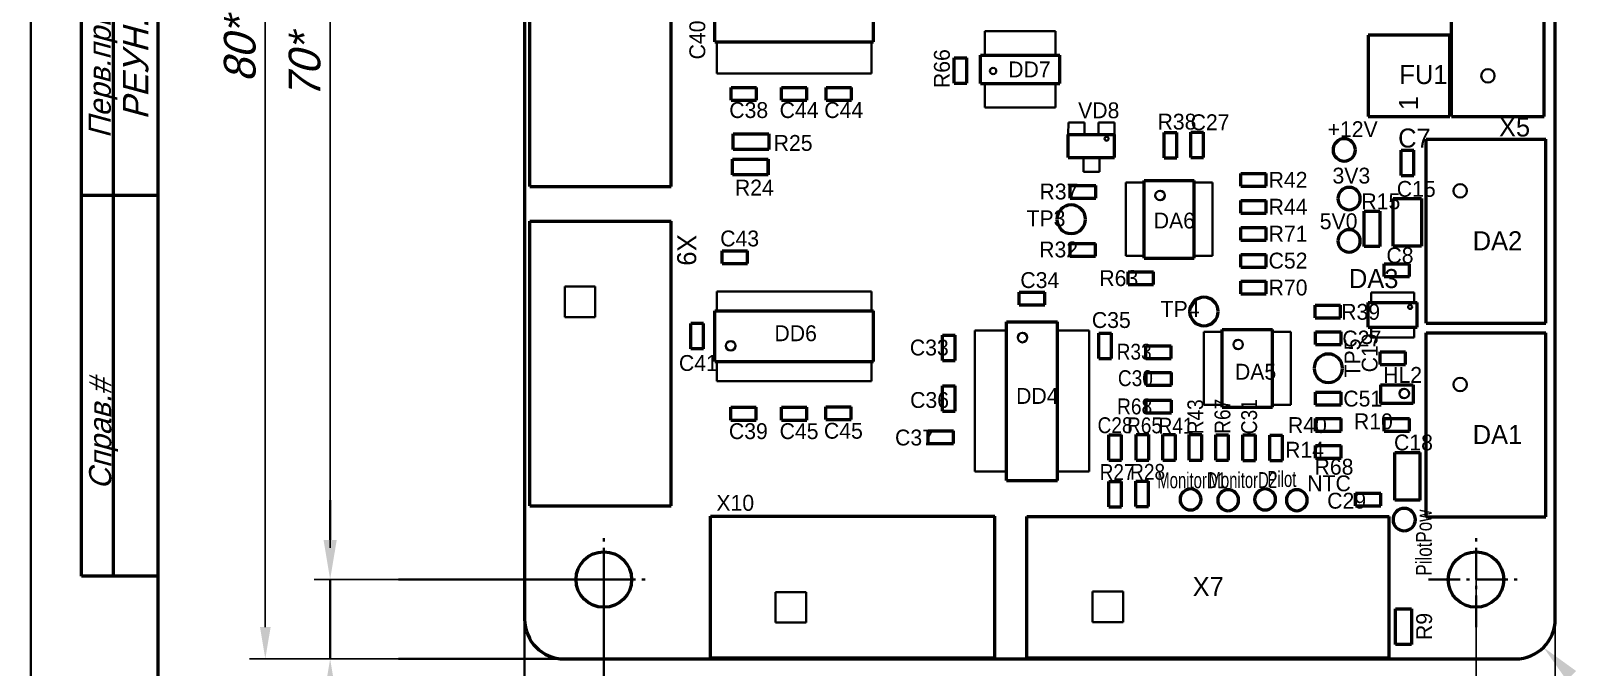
# Model space of a CAD drawing. Extents: x 23088 to 26685, y -1277 to -208.
# Drawn here: x 25871.6 to 26115.2, y -787.9 to -687.7 of the extents above; entities that cross this region are included whole.
import ezdxf

# ---------------------------------------------------------------- set-up
doc = ezdxf.new("R2010")
doc.units = 0
doc.header["$MEASUREMENT"] = 0
doc.linetypes.add('CNTR_ECKD_1', pattern=[7.5, 5, -1, 0.5, -1])
doc.layers.get('0').update_dxf_attribs({"linetype": 'CONTINUOUS', "lineweight": 50})
doc.layers.get('Defpoints').update_dxf_attribs({"color": 8, "linetype": 'CONTINUOUS'})
for name, color, linetype, lineweight in [('CENTER', 2, 'CNTR_ECKD_1', 35), ('CONTUR', 7, 'CONTINUOUS', 50), ('DIM', 1, 'CONTINUOUS', 35)]:
    doc.layers.add(name, color=color, linetype=linetype, lineweight=lineweight)
doc.styles.add('ECKD', font='ec5cdwin.shx', dxfattribs={"oblique": 15})
doc.styles.get("Standard").update_dxf_attribs({"font": 'ec5cdwin.shx'})
doc.dimstyles.new('05', dxfattribs={"dimtxt": 5, "dimasz": 5, "dimexe": 2.5, "dimexo": 0, "dimgap": 1.5, "dimtad": 1, "dimtoh": 1, "dimlfac": 0.5, "dimtxsty": 'ECKD', "dimcen": -3, "dimdle": 1.25, "dimclrd": 256, "dimclre": 256, "dimclrt": 256, "dimaunit": 1, "dimadec": 0, "dimazin": 0, "dimtfac": 0.45, "dimtmove": 0, "dimatfit": 2, "dimfxl": 1, "dimtvp": 0.9, "dimtolj": 1, "dimtzin": 12, "dimarcsym": 1})

# ---------------------------------------------------------------- blocks, each defined once
blk = doc.blocks.new('*D683')
at = {"layer": 'Defpoints', "color": 0, "transparency": 16777216}
for p in [(25949.44, -780.35), (26111.94, -780.35), (26111.94, -816.3)]:
    blk.add_point(p, dxfattribs=at)
at = {"layer": 'DIM', "lineweight": -2, "transparency": 16777216}
for p, q in [((25949.44, -780.35), (25949.44, -818.8)), ((26111.94, -780.35), (26111.94, -818.8)), ((25954.44, -816.3), (26106.94, -816.3))]:
    blk.add_line(p, q, dxfattribs=at)
at = {"layer": 'DIM', "transparency": 16777216}
for points in [[(25954.44, -815.47), (25954.44, -817.13), (25949.44, -816.3)], [(26106.94, -815.47), (26106.94, -817.13), (26111.94, -816.3)]]:
    blk.add_solid(points, dxfattribs=at)
at = {"layer": 'DIM', "transparency": 16777216, "insert": (26030.69, -812.29), "char_height": 5, "attachment_point": 5, "style": 'ECKD'}
blk.add_mtext('\\A1;65*', dxfattribs=at)
blk = doc.blocks.new('*D684')
at = {"layer": 'Defpoints', "color": 0, "transparency": 16777216}
for p in [(25908.57, -586.6), (25955.69, -586.6), (25955.69, -786.6)]:
    blk.add_point(p, dxfattribs=at)
at = {"layer": 'DIM', "lineweight": -2, "transparency": 16777216}
for p, q in [((25955.69, -586.6), (25906.07, -586.6)), ((25908.57, -781.6), (25908.57, -591.6)), ((25955.69, -786.6), (25906.07, -786.6))]:
    blk.add_line(p, q, dxfattribs=at)
at = {"layer": 'DIM', "transparency": 16777216}
for points in [[(25907.74, -591.6), (25909.41, -591.6), (25908.57, -586.6)], [(25907.74, -781.6), (25909.41, -781.6), (25908.57, -786.6)]]:
    blk.add_solid(points, dxfattribs=at)
at = {"layer": 'DIM', "transparency": 16777216, "insert": (25904.57, -690.72), "char_height": 5, "attachment_point": 5, "rotation": 90, "style": 'ECKD'}
blk.add_mtext('\\A1;80*', dxfattribs=at)
blk = doc.blocks.new('*D686')
at = {"layer": 'Defpoints', "color": 0, "transparency": 16777216}
for p in [(25918.79, -599.1), (25961.94, -599.1), (25961.94, -774.1)]:
    blk.add_point(p, dxfattribs=at)
at = {"layer": 'DIM', "lineweight": -2, "transparency": 16777216}
for p, q in [((25961.94, -599.1), (25916.29, -599.1)), ((25918.79, -769.1), (25918.79, -604.1)), ((25961.94, -774.1), (25916.29, -774.1))]:
    blk.add_line(p, q, dxfattribs=at)
at = {"layer": 'DIM', "transparency": 16777216}
for points in [[(25917.96, -604.1), (25919.63, -604.1), (25918.79, -599.1)], [(25917.96, -769.1), (25919.63, -769.1), (25918.79, -774.1)]]:
    blk.add_solid(points, dxfattribs=at)
at = {"layer": 'DIM', "transparency": 16777216, "insert": (25914.79, -693.32), "char_height": 5, "attachment_point": 5, "rotation": 90, "style": 'ECKD'}
blk.add_mtext('\\A1;70*', dxfattribs=at)
blk = doc.blocks.new('*D687')
at = {"layer": 'Defpoints', "color": 0, "transparency": 16777216}
for p in [(25961.94, -774.1), (26099.44, -774.1), (26099.44, -807.21)]:
    blk.add_point(p, dxfattribs=at)
at = {"layer": 'DIM', "lineweight": -2, "transparency": 16777216}
for p, q in [((25961.94, -774.1), (25961.94, -809.71)), ((26099.44, -774.1), (26099.44, -809.71)), ((25966.94, -807.21), (26094.44, -807.21))]:
    blk.add_line(p, q, dxfattribs=at)
at = {"layer": 'DIM', "transparency": 16777216}
for points in [[(25966.94, -806.37), (25966.94, -808.04), (25961.94, -807.21)], [(26094.44, -806.37), (26094.44, -808.04), (26099.44, -807.21)]]:
    blk.add_solid(points, dxfattribs=at)
at = {"layer": 'DIM', "transparency": 16777216, "insert": (26033.03, -803.2), "char_height": 5, "attachment_point": 5, "style": 'ECKD'}
blk.add_mtext('\\A1;55*', dxfattribs=at)

msp = doc.modelspace()

# ---------------------------------------------------------------- linework, layer by layer
for p, q in [((25949.443, -592.845), (25949.443, -780.353)), ((26111.939, -780.349), (26111.939, -592.849)), ((25950.252, -712.174), (25950.252, -667.349)), ((25972.564, -712.174), (25972.564, -667.349)), ((25979.439, -689.349), (25979.439, -681.349)), ((26004.439, -689.349), (26004.439, -681.349)), ((26095.599, -701.124), (26095.599, -682.074)), ((26110.204, -701.124), (26110.204, -682.074)), ((25979.439, -689.349), (26004.439, -689.349)), ((26095.309, -688.312), (26082.451, -688.312)), ((26082.451, -688.312), (26082.451, -701.137)), ((26095.309, -699.608), (26095.309, -688.312)), ((26021.314, -695.958), (26021.314, -691.458)), ((26021.314, -691.458), (26033.814, -691.458)), ((26033.814, -695.958), (26033.814, -691.458)), ((26017.189, -691.9), (26019.189, -691.9)), ((26017.189, -695.9), (26017.189, -691.9)), ((26019.189, -695.9), (26019.189, -691.9)), ((25982.002, -698.546), (25982.002, -696.546)), ((25982.002, -696.546), (25986.002, -696.546)), ((25986.002, -698.546), (25986.002, -696.546)), ((25989.939, -696.546), (25993.939, -696.546)), ((25989.939, -698.546), (25989.939, -696.546)), ((25993.939, -698.546), (25993.939, -696.546)), ((25996.985, -696.546), (26000.985, -696.546)), ((25996.985, -698.546), (25996.985, -696.546)), ((26000.985, -698.546), (26000.985, -696.546)), ((26017.189, -695.9), (26019.189, -695.9)), ((26021.314, -695.958), (26033.814, -695.958)), ((25982.002, -698.546), (25986.002, -698.546)), ((25989.939, -698.546), (25993.939, -698.546)), ((25996.985, -698.546), (26000.985, -698.546)), ((26082.451, -701.137), (26095.309, -701.137)), ((26095.309, -701.137), (26095.309, -699.608)), ((26095.599, -701.124), (26110.204, -701.124)), ((25982.356, -703.849), (25987.95, -703.849)), ((25982.356, -706.349), (25982.356, -703.849)), ((25982.356, -703.849), (25987.95, -703.849)), ((25982.356, -706.349), (25982.356, -703.849)), ((25987.95, -703.849), (25987.95, -706.349)), ((25987.95, -703.849), (25987.95, -706.349)), ((26035.164, -707.599), (26035.164, -703.994)), ((26035.164, -703.994), (26042.443, -703.994)), ((26042.443, -707.599), (26042.443, -703.994)), ((26050.287, -707.657), (26050.287, -703.657)), ((26050.287, -703.657), (26052.287, -703.657)), ((26052.287, -707.657), (26052.287, -703.657)), ((26054.466, -707.599), (26054.466, -703.599)), ((26054.466, -703.599), (26056.466, -703.599)), ((26056.466, -707.599), (26056.466, -703.599)), ((25987.95, -706.349), (25982.356, -706.349)), ((25987.95, -706.349), (25982.356, -706.349)), ((26091.564, -704.699), (26110.439, -704.699)), ((26091.564, -733.699), (26091.564, -704.699)), ((26110.439, -733.699), (26110.439, -704.699)), ((25982.2, -707.849), (25987.793, -707.849)), ((25982.2, -710.349), (25982.2, -707.849)), ((25982.231, -707.849), (25987.825, -707.849)), ((25982.231, -710.349), (25982.231, -707.849)), ((25987.793, -707.849), (25987.793, -710.349)), ((25987.825, -707.849), (25987.825, -710.349)), ((26035.164, -707.599), (26042.443, -707.599)), ((26050.287, -707.657), (26052.287, -707.657)), ((26054.466, -707.599), (26056.466, -707.599)), ((26087.622, -710.455), (26087.622, -706.455)), ((26087.622, -706.455), (26089.622, -706.455)), ((26089.622, -710.455), (26089.622, -706.455)), ((25987.793, -710.349), (25982.2, -710.349)), ((25987.825, -710.349), (25982.231, -710.349)), ((26047.113, -723.455), (26047.113, -711.205)), ((26047.113, -711.205), (26055.013, -711.205)), ((26055.013, -723.455), (26055.013, -711.205)), ((26062.382, -712.129), (26062.382, -710.129)), ((26062.382, -710.129), (26066.382, -710.129)), ((26066.382, -712.129), (26066.382, -710.129)), ((26087.622, -710.455), (26089.622, -710.455)), ((25950.252, -712.174), (25972.564, -712.174)), ((26035.484, -714.012), (26035.484, -712.012)), ((26035.484, -712.012), (26039.484, -712.012)), ((26039.484, -714.012), (26039.484, -712.012)), ((26062.382, -712.129), (26066.382, -712.129)), ((26035.484, -714.012), (26039.484, -714.012)), ((26062.382, -716.372), (26062.382, -714.372)), ((26062.382, -714.372), (26066.382, -714.372)), ((26066.382, -716.372), (26066.382, -714.372)), ((26081.791, -721.636), (26081.791, -716.042)), ((26081.791, -716.042), (26084.291, -716.042)), ((26084.291, -716.042), (26084.291, -721.636)), ((26086.372, -714.08), (26090.872, -714.08)), ((26086.372, -721.58), (26086.372, -714.08)), ((26090.872, -714.08), (26090.872, -721.58)), ((25950.252, -717.649), (25972.564, -717.649)), ((25950.252, -762.474), (25950.252, -717.649)), ((25972.564, -762.474), (25972.564, -717.649)), ((26062.382, -716.372), (26066.382, -716.372)), ((26062.382, -718.614), (26066.382, -718.614)), ((26062.382, -720.614), (26062.382, -718.614)), ((26066.382, -720.614), (26066.382, -718.614)), ((26062.382, -720.614), (26066.382, -720.614)), ((25980.603, -722.305), (25984.603, -722.305)), ((25980.603, -724.305), (25980.603, -722.305)), ((25984.603, -724.305), (25984.603, -722.305)), ((26035.439, -723.142), (26035.439, -721.142)), ((26035.439, -721.142), (26039.439, -721.142)), ((26035.439, -723.142), (26039.439, -723.142)), ((26039.439, -723.142), (26039.439, -721.142)), ((26047.113, -723.455), (26055.013, -723.455)), ((26062.382, -722.857), (26066.382, -722.857)), ((26062.382, -724.857), (26062.382, -722.857)), ((26066.382, -724.857), (26066.382, -722.857)), ((26084.291, -721.636), (26081.791, -721.636)), ((26090.872, -721.58), (26086.372, -721.58)), ((25980.603, -724.305), (25984.603, -724.305)), ((26044.621, -727.599), (26044.621, -725.599)), ((26044.621, -725.599), (26048.621, -725.599)), ((26048.621, -727.599), (26048.621, -725.599)), ((26062.382, -724.857), (26066.382, -724.857)), ((26084.939, -724.33), (26088.939, -724.33)), ((26084.939, -726.33), (26084.939, -724.33)), ((26088.939, -726.33), (26088.939, -724.33)), ((26044.621, -727.599), (26048.621, -727.599)), ((26062.382, -727.099), (26066.382, -727.099)), ((26062.382, -729.099), (26062.382, -727.099)), ((26066.382, -729.099), (26066.382, -727.099)), ((26084.939, -726.33), (26088.939, -726.33)), ((26027.439, -728.825), (26031.439, -728.825)), ((26027.439, -730.825), (26027.439, -728.825)), ((26031.439, -730.825), (26031.439, -728.825)), ((26062.382, -729.099), (26066.382, -729.099)), ((26082.439, -730.467), (26090.189, -730.467)), ((26082.439, -734.342), (26082.439, -730.467)), ((26090.189, -734.342), (26090.189, -730.467)), ((25979.439, -731.767), (26004.439, -731.767)), ((25979.439, -739.767), (25979.439, -731.767)), ((26004.439, -739.767), (26004.439, -731.767)), ((26027.439, -730.825), (26031.439, -730.825)), ((26074.099, -732.865), (26074.099, -730.865)), ((26074.099, -730.865), (26078.099, -730.865)), ((26074.099, -732.865), (26078.099, -732.865)), ((26078.099, -732.865), (26078.099, -730.865)), ((25975.658, -737.767), (25975.658, -733.767)), ((25977.658, -733.767), (25975.658, -733.767)), ((25977.658, -737.767), (25977.658, -733.767)), ((26015.314, -739.582), (26015.314, -735.582)), ((26015.314, -735.582), (26017.314, -735.582)), ((26017.314, -739.582), (26017.314, -735.582)), ((26025.439, -733.474), (26033.439, -733.474)), ((26025.439, -758.474), (26025.439, -733.474)), ((26033.439, -758.474), (26033.439, -733.474)), ((26039.972, -739.26), (26039.972, -735.26)), ((26039.972, -735.26), (26041.972, -735.26)), ((26041.972, -739.26), (26041.972, -735.26)), ((26059.443, -734.69), (26067.343, -734.69)), ((26059.443, -746.94), (26059.443, -734.69)), ((26067.343, -746.94), (26067.343, -734.69)), ((26074.157, -737.053), (26074.157, -735.053)), ((26074.157, -735.053), (26078.157, -735.053)), ((26078.157, -737.053), (26078.157, -735.053)), ((26082.439, -734.342), (26090.189, -734.342)), ((26091.564, -733.699), (26110.439, -733.699)), ((26091.564, -764.224), (26091.564, -735.224)), ((26091.564, -735.224), (26110.439, -735.224)), ((26110.439, -764.224), (26110.439, -735.224)), ((25977.658, -737.767), (25975.658, -737.767)), ((26047.392, -737.26), (26051.392, -737.26)), ((26047.392, -739.26), (26047.392, -737.26)), ((26051.392, -739.26), (26051.392, -737.26)), ((26074.157, -737.053), (26078.157, -737.053)), ((25979.439, -739.767), (26004.439, -739.767)), ((26015.314, -739.582), (26017.314, -739.582)), ((26039.972, -739.26), (26041.972, -739.26)), ((26047.392, -739.26), (26051.392, -739.26)), ((26084.314, -738.229), (26088.314, -738.229)), ((26084.314, -740.229), (26084.314, -738.229)), ((26084.314, -740.229), (26088.314, -740.229)), ((26088.314, -740.229), (26088.314, -738.229)), ((26047.42, -741.495), (26051.42, -741.495)), ((26047.42, -743.495), (26047.42, -741.495)), ((26051.42, -743.495), (26051.42, -741.495)), ((26015.314, -747.57), (26015.314, -743.57)), ((26015.314, -743.57), (26017.314, -743.57)), ((26017.314, -747.57), (26017.314, -743.57)), ((26047.42, -743.495), (26051.42, -743.495)), ((26074.157, -746.578), (26074.157, -744.578)), ((26074.157, -744.578), (26078.157, -744.578)), ((26078.157, -746.578), (26078.157, -744.578)), ((26084.385, -743.413), (26084.385, -746.334)), ((26084.385, -743.413), (26089.549, -743.413)), ((26089.549, -743.413), (26089.549, -746.334)), ((25981.941, -746.964), (25985.941, -746.964)), ((25981.941, -748.964), (25981.941, -746.964)), ((25985.941, -748.964), (25985.941, -746.964)), ((25989.939, -746.964), (25993.939, -746.964)), ((25989.939, -748.964), (25989.939, -746.964)), ((25993.939, -748.964), (25993.939, -746.964)), ((25996.925, -748.904), (25996.925, -746.904)), ((25996.925, -746.904), (26000.925, -746.904)), ((26000.925, -748.904), (26000.925, -746.904)), ((26015.314, -747.57), (26017.314, -747.57)), ((26047.439, -747.849), (26047.439, -745.849)), ((26047.439, -745.849), (26051.439, -745.849)), ((26047.439, -747.849), (26051.439, -747.849)), ((26051.439, -747.849), (26051.439, -745.849)), ((26059.443, -746.94), (26067.343, -746.94)), ((26074.157, -746.578), (26078.157, -746.578)), ((26089.549, -746.334), (26084.385, -746.334)), ((25981.941, -748.964), (25985.941, -748.964)), ((25989.939, -748.964), (25993.939, -748.964)), ((25996.925, -748.904), (26000.925, -748.904)), ((26074.157, -750.724), (26074.157, -748.724)), ((26074.157, -748.724), (26078.157, -748.724)), ((26078.157, -750.724), (26078.157, -748.724)), ((26084.939, -748.724), (26088.939, -748.724)), ((26084.939, -750.724), (26084.939, -748.724)), ((26088.939, -750.724), (26088.939, -748.724)), ((26013.064, -750.675), (26017.064, -750.675)), ((26013.064, -752.675), (26013.064, -750.675)), ((26013.064, -752.675), (26017.064, -752.675)), ((26017.064, -752.675), (26017.064, -750.675)), ((26041.564, -751.295), (26043.564, -751.295)), ((26041.564, -755.295), (26041.564, -751.295)), ((26043.564, -755.295), (26043.564, -751.295)), ((26045.868, -751.271), (26047.868, -751.271)), ((26045.868, -755.271), (26045.868, -751.271)), ((26047.868, -755.271), (26047.868, -751.271)), ((26050.063, -751.265), (26052.063, -751.265)), ((26050.063, -755.266), (26050.063, -751.265)), ((26052.063, -755.266), (26052.063, -751.265)), ((26054.223, -755.263), (26054.223, -751.263)), ((26054.223, -751.263), (26056.223, -751.263)), ((26056.223, -755.263), (26056.223, -751.263)), ((26058.413, -751.272), (26060.413, -751.272)), ((26058.413, -755.272), (26058.413, -751.272)), ((26060.413, -755.272), (26060.413, -751.272)), ((26062.67, -755.316), (26062.67, -751.316)), ((26062.67, -751.316), (26064.67, -751.316)), ((26064.67, -755.316), (26064.67, -751.316)), ((26066.927, -755.361), (26066.927, -751.361)), ((26066.927, -751.361), (26068.927, -751.361)), ((26068.927, -755.361), (26068.927, -751.361)), ((26074.157, -750.724), (26078.157, -750.724)), ((26084.939, -750.724), (26088.939, -750.724)), ((26074.157, -754.964), (26074.157, -752.964)), ((26074.157, -752.964), (26078.157, -752.964)), ((26074.157, -754.964), (26078.157, -754.964)), ((26078.157, -754.964), (26078.157, -752.964)), ((26086.622, -761.599), (26086.622, -754.099)), ((26086.622, -754.099), (26090.622, -754.099)), ((26090.622, -761.599), (26090.622, -754.099)), ((26041.564, -755.295), (26043.564, -755.295)), ((26045.868, -755.271), (26047.868, -755.271)), ((26050.063, -755.266), (26052.063, -755.266)), ((26054.223, -755.263), (26056.223, -755.263)), ((26058.413, -755.272), (26060.413, -755.272)), ((26062.67, -755.316), (26064.67, -755.316)), ((26066.927, -755.361), (26068.927, -755.361)), ((26025.439, -758.474), (26033.439, -758.474)), ((26041.543, -758.627), (26043.543, -758.627)), ((26041.543, -762.627), (26041.543, -758.627)), ((26043.543, -762.627), (26043.543, -758.627)), ((26045.819, -758.59), (26047.819, -758.59)), ((26045.819, -762.59), (26045.819, -758.59)), ((26047.819, -762.59), (26047.819, -758.59)), ((26080.439, -762.482), (26080.439, -760.482)), ((26080.439, -760.482), (26084.439, -760.482)), ((26084.439, -762.482), (26084.439, -760.482)), ((26090.622, -761.599), (26086.622, -761.599)), ((25950.252, -762.474), (25972.564, -762.474)), ((25978.731, -764.099), (26023.556, -764.099)), ((25978.731, -786.412), (25978.731, -764.099)), ((26023.556, -786.412), (26023.556, -764.099)), ((26028.614, -764.187), (26085.764, -764.187)), ((26028.614, -786.412), (26028.614, -764.187)), ((26041.543, -762.627), (26043.543, -762.627)), ((26045.819, -762.59), (26047.819, -762.59)), ((26080.439, -762.482), (26084.439, -762.482)), ((26085.764, -786.412), (26085.764, -764.187)), ((26091.564, -764.224), (26110.439, -764.224)), ((26086.763, -784.318), (26086.763, -778.724)), ((26086.763, -778.724), (26089.263, -778.724)), ((26089.263, -778.724), (26089.263, -784.318)), ((26089.263, -784.318), (26086.763, -784.318)), ((25955.689, -786.599), (26105.689, -786.599)), ((25978.731, -786.412), (26023.556, -786.412)), ((26028.614, -786.412), (26085.764, -786.412))]:
    msp.add_line(p, q)
for centre in [(25961.939, -774.099), (26099.439, -774.099)]:
    msp.add_circle(centre, 4.375)
for centre, radius, start, end in [((26078.673, -706.41), 1.768, 0, 180), ((26078.673, -706.41), 1.768, 180, 0), ((26079.434, -714.08), 1.768, 0, 180), ((26035.622, -717.33), 2.25, 0, 180), ((26079.434, -714.08), 1.768, 180, 0), ((26035.622, -717.33), 2.25, 180, 0), ((26079.434, -720.751), 1.768, 0, 180), ((26079.434, -720.751), 1.768, 180, 0), ((26056.543, -731.865), 2.25, 0, 180), ((26056.543, -731.865), 2.25, 180, 0), ((26076.157, -740.815), 2.25, 0, 180), ((26076.157, -740.815), 2.25, 180, 0), ((26054.439, -761.482), 1.651, 90, 270), ((26054.439, -761.482), 1.651, 270, 90), ((26060.364, -761.599), 1.651, 90, 270), ((26060.364, -761.599), 1.651, 270, 90), ((26066.189, -761.482), 1.651, 90, 270), ((26066.189, -761.482), 1.651, 270, 90), ((26071.189, -761.599), 1.651, 0, 180), ((26071.189, -761.599), 1.651, 180, 0), ((26088.129, -764.658), 1.768, 90, 270), ((26088.129, -764.658), 1.768, 270, 90), ((25955.689, -780.353), 6.246, 179.9996, 269.99918), ((26105.689, -780.349), 6.25, 269.99961, 359.99999)]:
    msp.add_arc(centre, radius, start, end)
at = {"layer": 'CENTER'}
for p, q in [((25961.939, -781.599), (25961.939, -766.599)), ((26099.439, -781.599), (26099.439, -766.599)), ((25954.439, -774.099), (25969.439, -774.099)), ((26091.939, -774.099), (26106.939, -774.099))]:
    msp.add_line(p, q, dxfattribs=at)
at = {"layer": 'CONTUR'}
for p, q in [((25891.617, -528.547), (25891.617, -938.547)), ((25879.617, -773.547), (25879.617, -651.547)), ((25884.617, -773.547), (25884.617, -651.547)), ((25879.617, -713.547), (25891.617, -713.547)), ((25891.617, -773.547), (25879.617, -773.547))]:
    msp.add_line(p, q, dxfattribs=at)
at = {"layer": 'DIM'}
for p, q in [((25871.617, -523.547), (25871.617, -943.547)), ((25979.76, -689.349), (25979.76, -694.352)), ((26004.118, -694.352), (26004.118, -689.349)), ((26021.996, -691.458), (26021.996, -687.708)), ((26021.996, -687.708), (26033.133, -687.708)), ((26033.133, -691.458), (26033.133, -687.708)), ((25979.76, -694.352), (26004.118, -694.352)), ((26021.996, -695.958), (26021.996, -699.708)), ((26033.133, -695.958), (26033.133, -699.708)), ((26021.996, -699.708), (26033.133, -699.708)), ((26035.164, -703.994), (26035.185, -702.095)), ((26035.185, -702.095), (26037.693, -702.095)), ((26037.693, -702.095), (26037.693, -703.994)), ((26039.935, -703.994), (26039.935, -702.095)), ((26039.935, -702.095), (26042.443, -702.095)), ((26042.443, -702.095), (26042.443, -703.994)), ((26037.56, -707.599), (26037.56, -709.853)), ((26040.068, -709.853), (26040.068, -707.599)), ((26037.56, -709.853), (26040.068, -709.853)), ((26047.113, -711.563), (26044.213, -711.563)), ((26044.213, -711.563), (26044.213, -723.096)), ((26055.013, -711.563), (26057.913, -711.563)), ((26057.913, -711.563), (26057.913, -723.096)), ((26044.213, -723.096), (26047.113, -723.096)), ((26057.913, -723.096), (26055.013, -723.096)), ((25960.599, -727.939), (25955.779, -727.939)), ((25955.779, -727.939), (25955.779, -732.759)), ((25960.599, -732.759), (25960.599, -727.939)), ((25979.76, -731.767), (25979.76, -728.705)), ((25979.76, -728.705), (26004.118, -728.705)), ((26004.118, -728.705), (26004.118, -731.767)), ((26082.935, -730.467), (26082.935, -728.873)), ((26082.935, -728.873), (26089.693, -728.873)), ((26089.693, -728.873), (26089.693, -730.467)), ((25955.779, -732.759), (25960.599, -732.759)), ((26025.439, -734.862), (26020.436, -734.862)), ((26020.436, -734.862), (26020.436, -757.087)), ((26033.439, -734.862), (26038.442, -734.862)), ((26038.442, -734.862), (26038.442, -757.087)), ((26059.443, -735.049), (26056.543, -735.049)), ((26056.543, -735.049), (26056.543, -746.582)), ((26067.343, -735.049), (26070.243, -735.049)), ((26070.243, -735.049), (26070.243, -746.582)), ((26082.935, -734.342), (26082.935, -735.936)), ((26089.693, -735.936), (26089.693, -734.342)), ((26082.935, -735.936), (26089.693, -735.936)), ((25979.76, -739.767), (25979.76, -742.83)), ((26004.118, -742.83), (26004.118, -739.767)), ((25979.76, -742.83), (26004.118, -742.83)), ((26056.543, -746.582), (26059.443, -746.582)), ((26070.243, -746.582), (26067.343, -746.582)), ((26020.436, -757.087), (26025.439, -757.087)), ((26038.442, -757.087), (26033.439, -757.087)), ((25918.793, -767.849), (25918.793, -761.599)), ((25918.793, -786.599), (25918.793, -774.099)), ((25961.939, -774.099), (25929.576, -774.099)), ((25961.939, -774.099), (25961.939, -810.333)), ((25993.841, -776.064), (25989.021, -776.064)), ((25989.021, -776.064), (25989.021, -780.884)), ((25993.841, -780.884), (25993.841, -776.064)), ((26043.818, -775.97), (26038.998, -775.97)), ((26038.998, -775.97), (26038.998, -780.791)), ((26043.818, -780.791), (26043.818, -775.97)), ((25949.443, -780.353), (25949.443, -810.333)), ((25989.021, -780.884), (25993.841, -780.884)), ((26038.998, -780.791), (26043.818, -780.791)), ((25955.689, -786.599), (25929.576, -786.599))]:
    msp.add_line(p, q, dxfattribs=at)
for centre, radius in [((26101.314, -694.724), 1.065), ((26096.939, -712.849), 1.065), ((26096.939, -743.374), 1.065), ((26088.133, -744.791), 0.75)]:
    msp.add_circle(centre, radius, dxfattribs=at)
for centre, radius, start, end in [((26023.314, -693.958), 0.5, 90, 270), ((26023.314, -693.958), 0.5, 270, 90), ((26041.189, -704.635), 0.313, 90, 270), ((26041.189, -704.635), 0.313, 270, 90), ((26049.626, -713.58), 0.75, 0, 180), ((26049.626, -713.58), 0.75, 180, 0), ((26089.047, -731.151), 0.313, 90, 270), ((26089.047, -731.151), 0.313, 270, 90), ((26027.939, -735.974), 0.75, 0, 180), ((25981.939, -737.267), 0.75, 90, 270), ((25981.939, -737.267), 0.75, 270, 90), ((26027.939, -735.974), 0.75, 180, 0), ((26061.955, -737.065), 0.75, 0, 180), ((26061.955, -737.065), 0.75, 180, 0)]:
    msp.add_arc(centre, radius, start, end, dxfattribs=at)
for points in [[(25917.752, -767.849), (25919.835, -767.849), (25918.793, -774.099)], [(25917.752, -792.849), (25919.835, -792.849), (25918.793, -786.599)], [(26115.219, -788.505), (26113.738, -789.97), (26110.084, -784.793)]]:
    msp.add_solid(points, dxfattribs=at)

# ---------------------------------------------------------------- texts
at = {"layer": 'DIM', "style": 'ECKD', "oblique": 15}
for s, height, p in [('РЕУН.468323.001 ТЭ', 4, (25890.126, -701.649)), ('Перв.примен.', 3.5, (25884.21, -704.549)), ('Справ.#', 3.5, (25884.283, -759.913))]:
    msp.add_text(s, height=height, rotation=90, dxfattribs=at).set_placement(p)
at = {"layer": 'DIM'}
for s, height, rotation, p in [('C40', 2.5, 90, (25977.926, -692.144)), ('R66', 2.5, 90, (26016.484, -696.662)), ('1', 3, 90, (26090.298, -700.133)), ('X9', 3, 270, (25973.503, -719.725)), ('C19', 2.5, 90, (26083.923, -741.451)), ('TP5', 2.5, 90, (26081.217, -742.252)), ('R9', 2.5, 90, (26092.507, -783.627))]:
    msp.add_text(s, height=height, rotation=rotation, dxfattribs=at).set_placement(p)
for s, height, p in [('DD7', 2.5, (26025.688, -694.968)), ('FU1', 3, (26087.356, -696.026)), ('C38', 2.5, (25981.715, -701.376)), ('C44', 2.5, (25989.652, -701.376)), ('C44', 2.5, (25996.698, -701.376)), ('VD8', 2.5, (26036.712, -701.415)), ('R38', 2.5, (26049.232, -703.199)), ('C27', 2.5, (26054.45, -703.293)), ('X5', 3, (26103.061, -704.289)), ('+12V', 2.5, (26076.037, -704.392)), ('C7', 3, (26087.162, -706.032)), ('R25', 2.5, (25988.715, -706.555)), ('R24', 2.5, (25982.602, -713.589)), ('R42', 2.5, (26066.741, -712.365)), ('3V3', 2.5, (26076.816, -711.703)), ('C15', 2.5, (26086.954, -713.793)), ('R37', 2.5, (26030.617, -714.208)), ('R15', 2.5, (26081.373, -715.756)), ('TP3', 2.5, (26028.586, -718.429)), ('R44', 2.5, (26066.741, -716.607)), ('DA6', 2.5, (26048.633, -718.785)), ('R71', 2.5, (26066.741, -720.85)), ('5V0', 2.5, (26074.805, -718.897)), ('C43', 2.5, (25980.287, -721.609)), ('R32', 2.5, (26030.572, -723.338)), ('DA2', 3, (26098.922, -722.222)), ('C52', 2.5, (26066.741, -725.092)), ('C8', 2.5, (26085.319, -724.271)), ('C34', 2.5, (26027.604, -728.167)), ('R63', 2.5, (26040.056, -727.855)), ('DA3', 3, (26079.41, -728.174)), ('R70', 2.5, (26066.741, -729.335)), ('TP4', 2.5, (26049.724, -732.714)), ('R39', 2.5, (26078.185, -733.164)), ('C35', 2.5, (26038.879, -734.46)), ('DD6', 2.5, (25988.838, -736.541)), ('С27', 2.5, (26078.372, -737.373)), ('C33', 2.5, (26010.188, -738.792)), ('C41', 2.5, (25973.781, -741.227)), ('DA5', 2.5, (26061.438, -742.602)), ('HL2', 2.5, (26084.802, -743.106)), ('C36', 2.5, (26010.226, -747.059)), ('DD4', 2.5, (26026.934, -746.421)), ('C51', 2.5, (26078.519, -746.835)), ('C39', 2.5, (25981.657, -751.968)), ('C45', 2.5, (25989.655, -751.968)), ('C45', 2.5, (25996.641, -751.908)), ('R40', 2.5, (26069.785, -751.011)), ('R10', 2.5, (26080.192, -750.417)), ('DA1', 3, (26098.922, -752.747)), ('C37', 2.5, (26007.85, -752.971)), ('R14', 2.5, (26069.347, -754.897)), ('C18', 2.5, (26086.515, -753.75)), ('R68', 2.5, (26073.985, -757.575)), ('NTC', 2.5, (26072.837, -760.189)), ('X10', 2.5, (25979.687, -763.267)), ('C29', 2.5, (26075.976, -762.927)), ('X7', 3, (26054.768, -776.706))]:
    msp.add_text(s, height=height, dxfattribs=at).set_placement(p)
for s, width, p in [('R33', 0.9, (26042.786, -739.449)), ('C30', 0.9, (26042.985, -743.623)), ('R68', 0.9, (26042.861, -748.071)), ('C28', 0.9, (26039.776, -751.033)), ('R65', 0.9, (26044.424, -751.059)), ('R41', 0.9, (26049.39, -751.107)), ('R27', 0.9, (26040.099, -758.416)), ('R28', 0.9, (26044.906, -758.383)), ('MonitorD1', 0.7, (26049.198, -759.712)), ('MonitorD2', 0.7, (26057.278, -759.673)), ('Pilot', 0.7, (26066.564, -759.512))]:
    msp.add_text(s, height=2.5, dxfattribs=dict(at, width=width)).set_placement(p)
for s, width, p in [('R43', 0.9, (26056.438, -751.217)), ('R67', 0.9, (26060.716, -751.139)), ('C31', 0.9, (26064.923, -751.204)), ('PilotPow', 0.8, (26092.475, -773.477))]:
    msp.add_text(s, height=2.5, rotation=90, dxfattribs=dict(at, width=width)).set_placement(p)

# ---------------------------------------------------------------- dimensions: what is measured, and where the dimension line sits
for base, p1, p2, text, picture, middle in [((25908.574, -586.599), (25955.689, -786.599), (25955.689, -586.599), '80*', '*D684', (25908.574, -690.725)), ((25918.793, -599.099), (25961.939, -774.099), (25961.939, -599.099), '70*', '*D686', (25918.793, -693.317))]:
    dim = msp.add_linear_dim(base=base, p1=p1, p2=p2, angle=90, text=text, dimstyle='05', dxfattribs=at)
    dim.commit()
    dim.dimension.update_dxf_attribs({"geometry": picture, "text_midpoint": middle, "dimtype": 160})
for base, p1, p2, text, picture, middle in [((26099.439, -807.208), (25961.939, -774.099), (26099.439, -774.099), '55*', '*D687', (26033.034, -807.208)), ((26111.939, -816.3), (25949.443, -780.353), (26111.939, -780.349), '65*', '*D683', (26030.691, -816.3))]:
    dim = msp.add_linear_dim(base=base, p1=p1, p2=p2, text=text, dimstyle='05', dxfattribs=at)
    dim.commit()
    dim.dimension.update_dxf_attribs({"geometry": picture, "text_midpoint": middle, "dimtype": 160})

doc.saveas('drawing.dxf')
